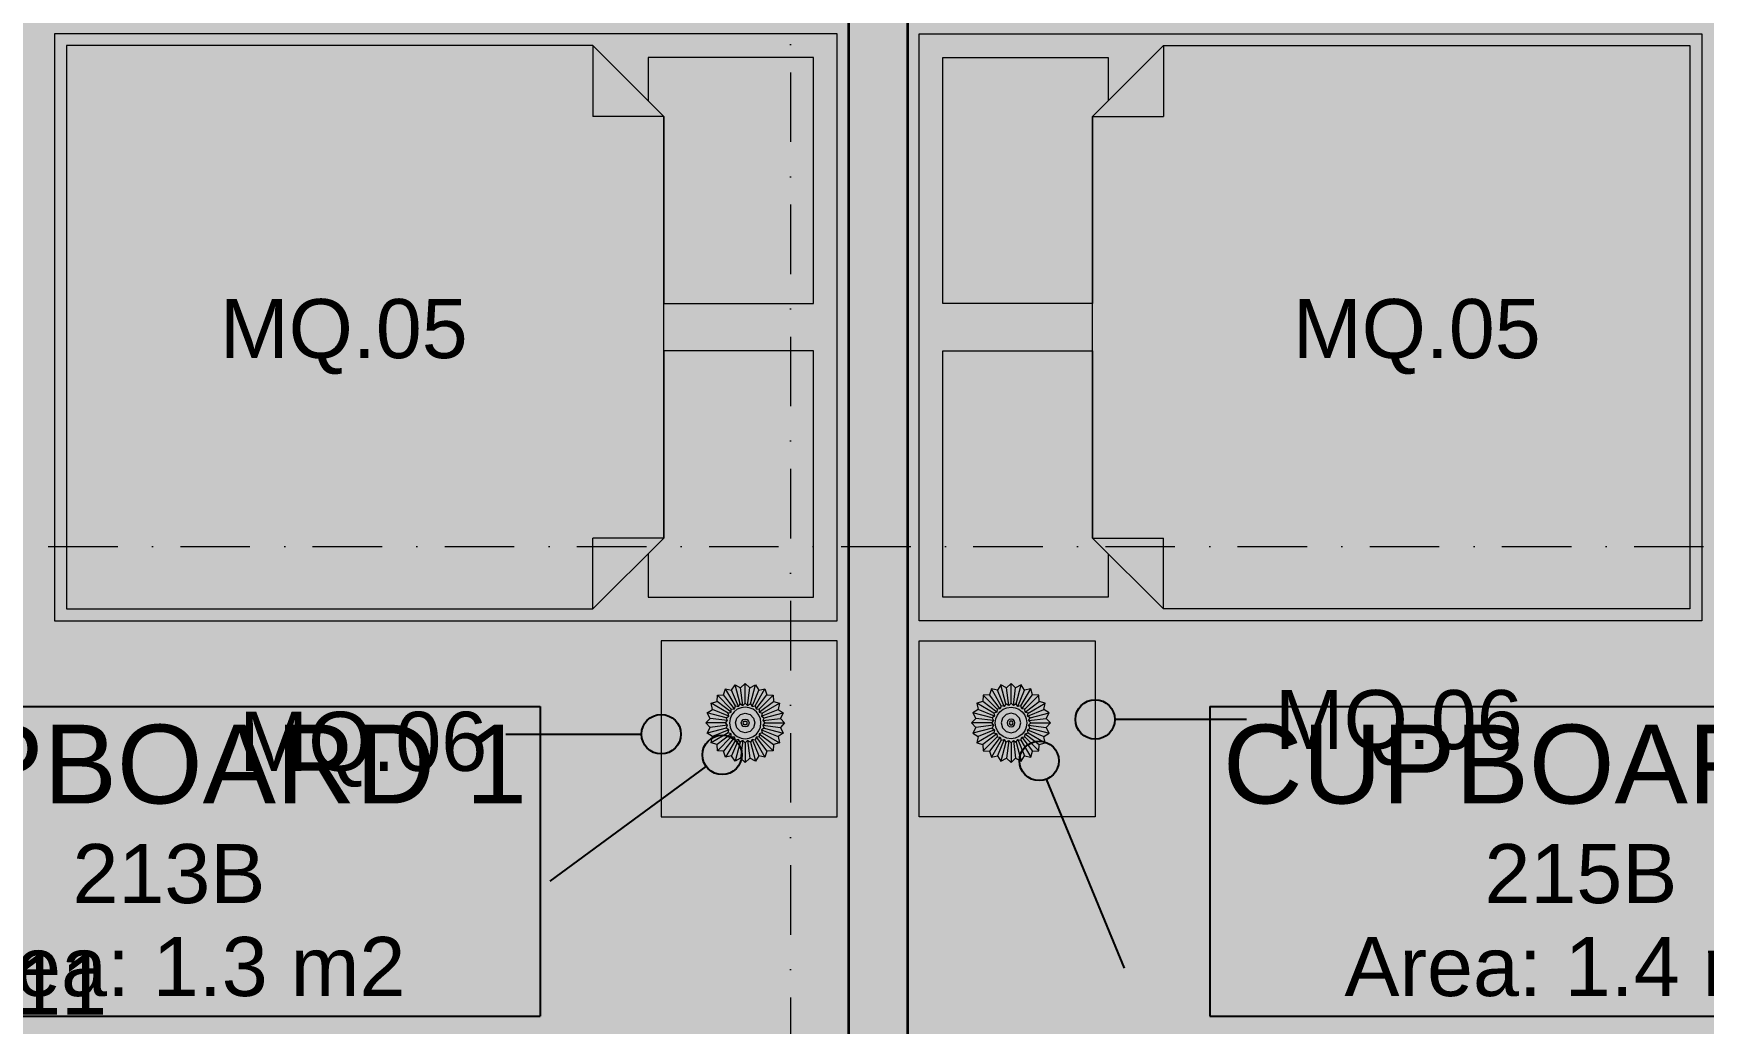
# Model space of a CAD drawing. Header units: millimetres. Extents: x -14278 to 97203, y -22378 to 34603.
# Drawn here: x 81777 to 86014, y 5902 to 8414 of the extents above; entities that cross this region are included whole.
import ezdxf
from ezdxf.enums import TextEntityAlignment as Align

# ---------------------------------------------------------------- set-up
doc = ezdxf.new("R2010")
doc.units = ezdxf.units.MM
doc.header["$MEASUREMENT"] = 0
doc.linetypes.add('Dot & Dashed', pattern=[335.138881, 176.388884, -88.194442, 0, -70.555556])
for name, color, linetype in [('A-Zz_20_10_90-T_TextFFEInternal', 7, 'Continuous'), ('NewA-Ee_25_10-M_WallsInternal', 7, 'Continuous'), ('NewA-Ee_30_40-M_Floors', 7, 'Continuous'), ('NewA-Ee_40_20-M_GeneralFFAndEInternalMovable', 7, 'Continuous'), ('NewA-SL-M_SpacesInternal', 7, 'Continuous'), ('NewA-Ss_30_25-M_CeilingAndSoffitSystems', 7, 'Continuous'), ('NewA-Zz_20_10_90-T_TextFFEInternal', 7, 'Continuous'), ('NewA-Zz_35_40_80-M_GridStructural', 7, 'Continuous'), ('NewA-Zz_50_90_00-M_GrossInternal', 7, 'Continuous')]:
    doc.layers.add(name, color=color, linetype=linetype)
doc.styles.add('GENERATED_STYLE_1', font='')
doc.styles.get('GENERATED_STYLE_1').set_extended_font_data('Arial')

# ---------------------------------------------------------------- blocks, each defined once
blk = doc.blocks.new('Slab_29_2', base_point=(87898, 1112.3))
at = {"layer": 'NewA-Ee_30_40-M_Floors', "linetype": 'Continuous', "lineweight": 13}
blk.add_hatch(color=254, dxfattribs=at).paths.add_polyline_path([(87898, 1112.3), (87898, 7409.5), (90347.7, 7409.5), (90347.7, 9661.5), (55798.3, 9661.5), (55798.3, 1112.3)])
blk = doc.blocks.new('BEDROOM_213_35_2', base_point=(82303.9, 9126.8))
at = {"layer": 'NewA-SL-M_SpacesInternal', "color": 253, "linetype": 'Continuous', "lineweight": 13}
for p, q in [((80017.1, 9661.5), (80017.1, 5859.4)), ((83845, 9661.5), (80017.1, 9661.5)), ((83845, 5658.2), (83845, 9661.5)), ((80017.1, 5859.4), (80017.1, 5658.2)), ((80017.1, 5658.2), (80843.6, 5658.2)), ((80843.6, 5658.2), (80843.6, 2707.2)), ((82077.4, 2707.2), (82077.4, 5658.2)), ((82077.4, 5658.2), (83845, 5658.2)), ((80843.6, 2707.2), (82077.4, 2707.2))]:
    blk.add_line(p, q, dxfattribs=at)
at = {"layer": 'NewA-SL-M_SpacesInternal', "linetype": 'Continuous'}
for p, q in [((81545.2, 9480.4), (81545.2, 9166.1)), ((81545.2, 9480.4), (83062.5, 9480.4)), ((83062.5, 9480.4), (83062.5, 9166.1)), ((81545.2, 9166.1), (81545.2, 8930.4)), ((83062.5, 9166.1), (83062.5, 8930.4)), ((81545.2, 8930.4), (81545.2, 8694.6)), ((83062.5, 8930.4), (83062.5, 8694.6)), ((81545.2, 8694.6), (83062.5, 8694.6))]:
    blk.add_line(p, q, dxfattribs=at)
at = {"layer": 'NewA-SL-M_SpacesInternal', "color": 5, "lineweight": 70, "style": 'GENERATED_STYLE_1'}
for tag, height, p in [('ROOM_NAME', 200, (82303.9, 9434.6)), ('ROOM_NUMBER', 150, (82303.9, 9131.8)), ('adj_text', 150, (82303.9, 8896.1))]:
    blk.add_attdef(tag, text='', height=height, dxfattribs=at).set_placement(p, align=Align.TOP_CENTER)
blk = doc.blocks.new('BEDROOM_215_36_2', base_point=(85519.8, 9126.8))
at = {"layer": 'NewA-SL-M_SpacesInternal', "color": 253, "linetype": 'Continuous', "lineweight": 13}
blk.add_line((83995, 9661.5), (83995, 5658.2), dxfattribs=at)
at = {"layer": 'NewA-SL-M_SpacesInternal', "color": 5, "lineweight": 70, "style": 'GENERATED_STYLE_1'}
for tag, height, p in [('ROOM_NAME', 200, (85519.8, 9434.6)), ('ROOM_NUMBER', 150, (85519.8, 9131.8)), ('adj_text', 150, (85519.8, 8896.1))]:
    blk.add_attdef(tag, text='', height=height, dxfattribs=at).set_placement(p, align=Align.TOP_CENTER)
blk = doc.blocks.new('CUPBOARD 1_213B_55_2', base_point=(82120.8, 6352.2))
at = {"layer": 'NewA-SL-M_SpacesInternal', "linetype": 'Continuous'}
for p, q in [((81179.2, 6705.8), (81179.2, 6391.5)), ((81179.2, 6705.8), (83062.5, 6705.8)), ((83062.5, 6705.8), (83062.5, 6391.5)), ((81179.2, 6391.5), (81179.2, 6155.8)), ((83062.5, 6391.5), (83062.5, 6155.8)), ((81179.2, 6155.8), (81179.2, 5920.1)), ((83062.5, 6155.8), (83062.5, 5920.1)), ((81179.2, 5920.1), (83062.5, 5920.1))]:
    blk.add_line(p, q, dxfattribs=at)
at = {"layer": 'NewA-SL-M_SpacesInternal', "color": 253, "linetype": 'Continuous', "lineweight": 13}
for p, q in [((80017.1, 5533.2), (80017.1, 3642.8)), ((80718.6, 5533.2), (80017.1, 5533.2)), ((80718.6, 3642.8), (80718.6, 5533.2)), ((80017.1, 3642.8), (80718.6, 3642.8))]:
    blk.add_line(p, q, dxfattribs=at)
at = {"layer": 'NewA-SL-M_SpacesInternal', "color": 5, "lineweight": 70, "style": 'GENERATED_STYLE_1'}
for tag, height, p in [('ROOM_NAME', 200, (82120.8, 6660.1)), ('ROOM_NUMBER', 150, (82120.8, 6357.2)), ('adj_text', 150, (82120.8, 6121.5))]:
    blk.add_attdef(tag, text='', height=height, dxfattribs=at).set_placement(p, align=Align.TOP_CENTER)
blk = doc.blocks.new('CUPBOARD 1_215B_56_2', base_point=(85702.8, 6352.2))
at = {"layer": 'NewA-SL-M_SpacesInternal', "linetype": 'Continuous'}
for p, q in [((84761.1, 6705.8), (84761.1, 6391.5)), ((84761.1, 6705.8), (86644.4, 6705.8)), ((86644.4, 6705.8), (86644.4, 6391.5)), ((84761.1, 6391.5), (84761.1, 6155.8)), ((86644.4, 6391.5), (86644.4, 6155.8)), ((84761.1, 6155.8), (84761.1, 5920.1)), ((86644.4, 6155.8), (86644.4, 5920.1)), ((84761.1, 5920.1), (86644.4, 5920.1))]:
    blk.add_line(p, q, dxfattribs=at)
at = {"layer": 'NewA-SL-M_SpacesInternal', "color": 253, "linetype": 'Continuous', "lineweight": 13}
for p, q in [((87170.6, 5533.2), (87170.6, 3642.8)), ((87898, 5533.2), (87170.6, 5533.2)), ((87898, 3642.8), (87898, 5533.2)), ((87170.6, 3642.8), (87898, 3642.8))]:
    blk.add_line(p, q, dxfattribs=at)
at = {"layer": 'NewA-SL-M_SpacesInternal', "color": 5, "lineweight": 70, "style": 'GENERATED_STYLE_1'}
for tag, height, p in [('ROOM_NAME', 200, (85702.8, 6660.1)), ('ROOM_NUMBER', 150, (85702.8, 6357.2)), ('adj_text', 150, (85702.8, 6121.5))]:
    blk.add_attdef(tag, text='', height=height, dxfattribs=at).set_placement(p, align=Align.TOP_CENTER)
blk = doc.blocks.new('Slab_44_2', base_point=(80017.1, 9661.5))
at = {"layer": 'NewA-Ss_30_25-M_CeilingAndSoffitSystems', "linetype": 'Continuous', "lineweight": 0}
blk.add_hatch(color=255, dxfattribs=at).paths.add_polyline_path([(80017.1, 9661.5), (80017.1, 5658.2), (80843.6, 5658.2), (80843.6, 2707.2), (82077.4, 2707.2), (82077.4, 5658.2), (83845, 5658.2), (83845, 9661.5)])
at = {"layer": 'NewA-Ss_30_25-M_CeilingAndSoffitSystems', "color": 6, "linetype": 'Continuous', "lineweight": 13, "flags": 128}
blk.add_lwpolyline([(80017.1, 9661.5), (80017.1, 5658.2), (80843.6, 5658.2), (80843.6, 2707.2), (82077.4, 2707.2), (82077.4, 5658.2), (83845, 5658.2), (83845, 9661.5)], close=True, dxfattribs=at)
blk = doc.blocks.new('Slab_45_2', base_point=(83995, 9661.5))
at = {"layer": 'NewA-Ss_30_25-M_CeilingAndSoffitSystems', "linetype": 'Continuous', "lineweight": 0}
blk.add_hatch(color=255, dxfattribs=at).paths.add_polyline_path([(83995, 9661.5), (83995, 5658.2), (85767.6, 5658.2), (85767.6, 2707.2), (87045.6, 2707.2), (87045.6, 5658.2), (87871.7, 5658.2), (87871.7, 7509.5), (90347.7, 7509.5), (90347.7, 9661.5)])
at = {"layer": 'NewA-Ss_30_25-M_CeilingAndSoffitSystems', "color": 6, "linetype": 'Continuous', "lineweight": 13, "flags": 128}
blk.add_lwpolyline([(83995, 9661.5), (83995, 5658.2), (85767.6, 5658.2), (85767.6, 2707.2), (87045.6, 2707.2), (87045.6, 5658.2), (87871.7, 5658.2), (87871.7, 7509.5), (90347.7, 7509.5), (90347.7, 9661.5)], close=True, dxfattribs=at)
blk = doc.blocks.new('Wall_75_2', base_point=(83845, 9661.5))
at = {"layer": 'NewA-Ee_25_10-M_WallsInternal', "linetype": 'Continuous', "lineweight": 13}
blk.add_hatch(color=6, dxfattribs=at).paths.add_polyline_path([(83845, 9661.5), (83845, 5658.2), (83995, 5658.2), (83995, 9661.5)])
at = {"layer": 'NewA-Ee_25_10-M_WallsInternal', "color": 92, "linetype": 'Continuous', "lineweight": 35, "flags": 128}
for points in [[(83845, 9661.5), (83845, 5658.2)], [(83995, 9661.5), (83845, 9661.5)], [(83995, 5658.2), (83995, 9661.5)]]:
    blk.add_lwpolyline(points, dxfattribs=at)
blk = doc.blocks.new('Morph_36_2', base_point=(55648, -5438.2))
at = {"layer": 'NewA-Ee_40_20-M_GeneralFFAndEInternalMovable', "color": 6, "linetype": 'Continuous', "lineweight": 13, "flags": 128}
for points in [[(83528, 6735.7), (83532.8, 6750.9)], [(83557.8, 6707.6), (83532.8, 6750.9)], [(83532.8, 6750.9), (83548.4, 6747.5)], [(83548.4, 6747.5), (83557, 6760.9)], [(83565.6, 6705.9), (83548.4, 6747.5)], [(83569.9, 6712.6), (83557, 6760.9)], [(83557, 6760.9), (83571.1, 6753.5)], [(83571.1, 6753.5), (83582.8, 6764.3)], [(83577, 6708.9), (83571.1, 6753.5)], [(83582.8, 6714.3), (83582.8, 6764.3)], [(83582.8, 6764.3), (83594.6, 6753.5)], [(83588.7, 6708.9), (83594.6, 6753.5)], [(83594.6, 6753.5), (83608.7, 6760.9)], [(83595.8, 6712.6), (83608.7, 6760.9)], [(83600.1, 6705.9), (83617.3, 6747.5)], [(83607.8, 6707.6), (83632.8, 6750.9)], [(83608.7, 6760.9), (83617.3, 6747.5)], [(83617.3, 6747.5), (83632.8, 6750.9)], [(83632.8, 6750.9), (83637.6, 6735.7)], [(83486.2, 6690.2), (83499.7, 6698.8)], [(83496.2, 6714.3), (83511.4, 6719.1)], [(83499.7, 6698.8), (83496.2, 6714.3)], [(83539.5, 6689.3), (83496.2, 6714.3)], [(83541.3, 6681.5), (83499.7, 6698.8)], [(83511.4, 6719.1), (83512.1, 6735)], [(83547.1, 6691.7), (83511.4, 6719.1)], [(83512.1, 6735), (83528, 6735.7)], [(83547.5, 6699.7), (83512.1, 6735)], [(83555.4, 6700), (83528, 6735.7)], [(83547.1, 6691.7), (83547.5, 6699.7)], [(83547.5, 6699.7), (83555.4, 6700)], [(83555.4, 6700), (83557.8, 6707.6)], [(83557.8, 6707.6), (83565.6, 6705.9)], [(83565.6, 6705.9), (83569.9, 6712.6)], [(83569.9, 6712.6), (83577, 6708.9)], [(83577, 6708.9), (83582.8, 6714.3)], [(83582.8, 6714.3), (83588.7, 6708.9)], [(83588.7, 6708.9), (83595.8, 6712.6)], [(83595.8, 6712.6), (83600.1, 6705.9)], [(83600.1, 6705.9), (83607.8, 6707.6)], [(83607.8, 6707.6), (83610.2, 6700)], [(83610.2, 6700), (83637.6, 6735.7)], [(83610.2, 6700), (83618.2, 6699.7)], [(83618.2, 6699.7), (83653.5, 6735)], [(83618.2, 6699.7), (83618.5, 6691.7)], [(83618.5, 6691.7), (83654.2, 6719.1)], [(83624.4, 6681.5), (83666, 6698.8)], [(83626.1, 6689.3), (83669.4, 6714.3)], [(83637.6, 6735.7), (83653.5, 6735)], [(83653.5, 6735), (83654.2, 6719.1)], [(83654.2, 6719.1), (83669.4, 6714.3)], [(83669.4, 6714.3), (83666, 6698.8)], [(83666, 6698.8), (83679.4, 6690.2)], [(83482.8, 6664.3), (83493.6, 6676.1)], [(83493.6, 6652.6), (83482.8, 6664.3)], [(83532.8, 6664.3), (83482.8, 6664.3)], [(83493.6, 6676.1), (83486.2, 6690.2)], [(83534.5, 6677.3), (83486.2, 6690.2)], [(83486.2, 6638.4), (83493.6, 6652.6)], [(83538.2, 6670.2), (83493.6, 6676.1)], [(83538.2, 6658.4), (83493.6, 6652.6)], [(83532.8, 6664.3), (83538.2, 6670.2)], [(83538.2, 6658.4), (83532.8, 6664.3)], [(83534.5, 6677.3), (83541.3, 6681.5)], [(83538.2, 6670.2), (83534.5, 6677.3)], [(83534.5, 6651.4), (83538.2, 6658.4)], [(83539.5, 6689.3), (83547.1, 6691.7)], [(83541.3, 6681.5), (83539.5, 6689.3)], [(83558.1, 6664.3), (83561.5, 6676.7)], [(83561.5, 6652), (83558.1, 6664.3)], [(83561.5, 6676.7), (83570.5, 6685.7)], [(83570.5, 6685.7), (83582.8, 6689)], [(83572.8, 6664.3), (83574.2, 6669.3)], [(83574.2, 6659.3), (83572.8, 6664.3)], [(83574.2, 6669.3), (83577.8, 6673)], [(83577.8, 6655.7), (83574.2, 6659.3)], [(83577.8, 6673), (83582.8, 6674.3)], [(83577.8, 6664.3), (83578.5, 6666.8)], [(83578.5, 6661.8), (83577.8, 6664.3)], [(83582.8, 6654.3), (83577.8, 6655.7)], [(83578.5, 6666.8), (83580.3, 6668.6)], [(83580.3, 6660), (83578.5, 6661.8)], [(83580.3, 6668.6), (83582.8, 6669.3)], [(83582.8, 6659.3), (83580.3, 6660)], [(83582.8, 6689), (83595.2, 6685.7)], [(83582.8, 6674.3), (83587.8, 6673)], [(83582.8, 6669.3), (83585.3, 6668.6)], [(83585.3, 6660), (83582.8, 6659.3)], [(83587.8, 6655.7), (83582.8, 6654.3)], [(83585.3, 6668.6), (83587.2, 6666.8)], [(83587.2, 6661.8), (83585.3, 6660)], [(83587.2, 6666.8), (83587.8, 6664.3)], [(83587.8, 6664.3), (83587.2, 6661.8)], [(83587.8, 6673), (83591.5, 6669.3)], [(83591.5, 6659.3), (83587.8, 6655.7)], [(83591.5, 6669.3), (83592.8, 6664.3)], [(83592.8, 6664.3), (83591.5, 6659.3)], [(83595.2, 6685.7), (83604.2, 6676.7)], [(83604.2, 6676.7), (83607.5, 6664.3)], [(83607.5, 6664.3), (83604.2, 6652)], [(83618.5, 6691.7), (83626.1, 6689.3)], [(83626.1, 6689.3), (83624.4, 6681.5)], [(83624.4, 6681.5), (83631.1, 6677.3)], [(83631.1, 6677.3), (83627.5, 6670.2)], [(83627.5, 6670.2), (83672.1, 6676.1)], [(83627.5, 6670.2), (83632.8, 6664.3)], [(83632.8, 6664.3), (83627.5, 6658.4)], [(83627.5, 6658.4), (83631.1, 6651.4)], [(83627.5, 6658.4), (83672.1, 6652.6)], [(83631.1, 6677.3), (83679.4, 6690.2)], [(83632.8, 6664.3), (83682.8, 6664.3)], [(83679.4, 6690.2), (83672.1, 6676.1)], [(83672.1, 6676.1), (83682.8, 6664.3)], [(83682.8, 6664.3), (83672.1, 6652.6)], [(83672.1, 6652.6), (83679.4, 6638.4)], [(83534.5, 6651.4), (83486.2, 6638.4)], [(83499.7, 6629.9), (83486.2, 6638.4)], [(83539.5, 6639.3), (83496.2, 6614.3)], [(83496.2, 6614.3), (83499.7, 6629.9)], [(83511.4, 6609.5), (83496.2, 6614.3)], [(83541.3, 6647.1), (83499.7, 6629.9)], [(83547.1, 6636.9), (83511.4, 6609.5)], [(83547.5, 6629), (83512.1, 6593.6)], [(83555.4, 6628.6), (83528, 6592.9)], [(83557.8, 6621), (83532.8, 6577.7)], [(83541.3, 6647.1), (83534.5, 6651.4)], [(83539.5, 6639.3), (83541.3, 6647.1)], [(83547.1, 6636.9), (83539.5, 6639.3)], [(83547.5, 6629), (83547.1, 6636.9)], [(83555.4, 6628.6), (83547.5, 6629)], [(83565.6, 6622.7), (83548.4, 6581.2)], [(83557.8, 6621), (83555.4, 6628.6)], [(83569.9, 6616), (83557, 6567.7)], [(83565.6, 6622.7), (83557.8, 6621)], [(83570.5, 6642.9), (83561.5, 6652)], [(83569.9, 6616), (83565.6, 6622.7)], [(83577, 6619.7), (83569.9, 6616)], [(83582.8, 6639.6), (83570.5, 6642.9)], [(83577, 6619.7), (83571.1, 6575.1)], [(83582.8, 6614.3), (83577, 6619.7)], [(83595.2, 6642.9), (83582.8, 6639.6)], [(83588.7, 6619.7), (83582.8, 6614.3)], [(83582.8, 6614.3), (83582.8, 6564.3)], [(83588.7, 6619.7), (83594.6, 6575.1)], [(83595.8, 6616), (83588.7, 6619.7)], [(83604.2, 6652), (83595.2, 6642.9)], [(83600.1, 6622.7), (83595.8, 6616)], [(83595.8, 6616), (83608.7, 6567.7)], [(83607.8, 6621), (83600.1, 6622.7)], [(83600.1, 6622.7), (83617.3, 6581.2)], [(83610.2, 6628.6), (83607.8, 6621)], [(83607.8, 6621), (83632.8, 6577.7)], [(83618.2, 6629), (83610.2, 6628.6)], [(83610.2, 6628.6), (83637.6, 6592.9)], [(83618.5, 6636.9), (83618.2, 6629)], [(83618.2, 6629), (83653.5, 6593.6)], [(83626.1, 6639.3), (83618.5, 6636.9)], [(83618.5, 6636.9), (83654.2, 6609.5)], [(83631.1, 6651.4), (83624.4, 6647.1)], [(83624.4, 6647.1), (83666, 6629.9)], [(83624.4, 6647.1), (83626.1, 6639.3)], [(83626.1, 6639.3), (83669.4, 6614.3)], [(83631.1, 6651.4), (83679.4, 6638.4)], [(83669.4, 6614.3), (83654.2, 6609.5)], [(83679.4, 6638.4), (83666, 6629.9)], [(83666, 6629.9), (83669.4, 6614.3)], [(83512.1, 6593.6), (83511.4, 6609.5)], [(83528, 6592.9), (83512.1, 6593.6)], [(83532.8, 6577.7), (83528, 6592.9)], [(83548.4, 6581.2), (83532.8, 6577.7)], [(83557, 6567.7), (83548.4, 6581.2)], [(83571.1, 6575.1), (83557, 6567.7)], [(83582.8, 6564.3), (83571.1, 6575.1)], [(83594.6, 6575.1), (83582.8, 6564.3)], [(83608.7, 6567.7), (83594.6, 6575.1)], [(83617.3, 6581.2), (83608.7, 6567.7)], [(83632.8, 6577.7), (83617.3, 6581.2)], [(83637.6, 6592.9), (83632.8, 6577.7)], [(83653.5, 6593.6), (83637.6, 6592.9)], [(83654.2, 6609.5), (83653.5, 6593.6)]]:
    blk.add_lwpolyline(points, dxfattribs=at)
blk.add_lwpolyline([(83554.6, 6636), (83562.8, 6629.7), (83572.5, 6625.7), (83582.8, 6624.3), (83593.2, 6625.7), (83602.8, 6629.7), (83611.1, 6636), (83617.5, 6644.3), (83621.5, 6654), (83622.8, 6664.3), (83621.5, 6674.7), (83617.5, 6684.3), (83611.1, 6692.6), (83602.8, 6699), (83593.2, 6703), (83582.8, 6704.3), (83572.5, 6703), (83562.8, 6699), (83554.6, 6692.6), (83548.2, 6684.3), (83544.2, 6674.7), (83542.8, 6664.3), (83544.2, 6654), (83548.2, 6644.3)], close=True, dxfattribs=at)
blk = doc.blocks.new('Morph_37_2', base_point=(55648, -5438.2))
at = {"layer": 'NewA-Ee_40_20-M_GeneralFFAndEInternalMovable', "color": 6, "linetype": 'Continuous', "lineweight": 13, "flags": 128}
for points in [[(84207.2, 6750.9), (84202.4, 6735.7)], [(84232.2, 6707.6), (84207.2, 6750.9)], [(84222.7, 6747.5), (84207.2, 6750.9)], [(84231.3, 6760.9), (84222.7, 6747.5)], [(84240, 6705.9), (84222.7, 6747.5)], [(84244.2, 6712.6), (84231.3, 6760.9)], [(84245.4, 6753.5), (84231.3, 6760.9)], [(84257.2, 6764.3), (84245.4, 6753.5)], [(84251.3, 6708.9), (84245.4, 6753.5)], [(84268.9, 6753.5), (84257.2, 6764.3)], [(84257.2, 6714.3), (84257.2, 6764.3)], [(84263.1, 6708.9), (84268.9, 6753.5)], [(84283.1, 6760.9), (84268.9, 6753.5)], [(84270.1, 6712.6), (84283.1, 6760.9)], [(84274.4, 6705.9), (84291.6, 6747.5)], [(84282.2, 6707.6), (84307.2, 6750.9)], [(84291.6, 6747.5), (84283.1, 6760.9)], [(84307.2, 6750.9), (84291.6, 6747.5)], [(84312, 6735.7), (84307.2, 6750.9)], [(84174, 6698.8), (84160.6, 6690.2)], [(84185.8, 6719.1), (84170.6, 6714.3)], [(84170.6, 6714.3), (84174, 6698.8)], [(84213.9, 6689.3), (84170.6, 6714.3)], [(84215.6, 6681.5), (84174, 6698.8)], [(84186.5, 6735), (84185.8, 6719.1)], [(84221.5, 6691.7), (84185.8, 6719.1)], [(84202.4, 6735.7), (84186.5, 6735)], [(84221.8, 6699.7), (84186.5, 6735)], [(84229.8, 6700), (84202.4, 6735.7)], [(84221.8, 6699.7), (84221.5, 6691.7)], [(84229.8, 6700), (84221.8, 6699.7)], [(84232.2, 6707.6), (84229.8, 6700)], [(84240, 6705.9), (84232.2, 6707.6)], [(84244.2, 6712.6), (84240, 6705.9)], [(84251.3, 6708.9), (84244.2, 6712.6)], [(84257.2, 6714.3), (84251.3, 6708.9)], [(84263.1, 6708.9), (84257.2, 6714.3)], [(84270.1, 6712.6), (84263.1, 6708.9)], [(84274.4, 6705.9), (84270.1, 6712.6)], [(84282.2, 6707.6), (84274.4, 6705.9)], [(84284.6, 6700), (84282.2, 6707.6)], [(84284.6, 6700), (84312, 6735.7)], [(84292.5, 6699.7), (84284.6, 6700)], [(84292.5, 6699.7), (84327.9, 6735)], [(84292.9, 6691.7), (84292.5, 6699.7)], [(84292.9, 6691.7), (84328.6, 6719.1)], [(84298.8, 6681.5), (84340.3, 6698.8)], [(84300.5, 6689.3), (84343.8, 6714.3)], [(84327.9, 6735), (84312, 6735.7)], [(84328.6, 6719.1), (84327.9, 6735)], [(84343.8, 6714.3), (84328.6, 6719.1)], [(84340.3, 6698.8), (84343.8, 6714.3)], [(84353.8, 6690.2), (84340.3, 6698.8)], [(84168, 6676.1), (84157.2, 6664.3)], [(84157.2, 6664.3), (84168, 6652.6)], [(84207.2, 6664.3), (84157.2, 6664.3)], [(84160.6, 6690.2), (84168, 6676.1)], [(84208.9, 6677.3), (84160.6, 6690.2)], [(84168, 6652.6), (84160.6, 6638.4)], [(84212.6, 6670.2), (84168, 6676.1)], [(84212.6, 6658.4), (84168, 6652.6)], [(84212.6, 6670.2), (84207.2, 6664.3)], [(84207.2, 6664.3), (84212.6, 6658.4)], [(84215.6, 6681.5), (84208.9, 6677.3)], [(84208.9, 6677.3), (84212.6, 6670.2)], [(84212.6, 6658.4), (84208.9, 6651.4)], [(84221.5, 6691.7), (84213.9, 6689.3)], [(84213.9, 6689.3), (84215.6, 6681.5)], [(84235.8, 6676.7), (84232.5, 6664.3)], [(84232.5, 6664.3), (84235.8, 6652)], [(84244.8, 6685.7), (84235.8, 6676.7)], [(84257.2, 6689), (84244.8, 6685.7)], [(84248.5, 6669.3), (84247.2, 6664.3)], [(84247.2, 6664.3), (84248.5, 6659.3)], [(84252.2, 6673), (84248.5, 6669.3)], [(84248.5, 6659.3), (84252.2, 6655.7)], [(84257.2, 6674.3), (84252.2, 6673)], [(84252.9, 6666.8), (84252.2, 6664.3)], [(84252.2, 6664.3), (84252.9, 6661.8)], [(84252.2, 6655.7), (84257.2, 6654.3)], [(84254.7, 6668.6), (84252.9, 6666.8)], [(84252.9, 6661.8), (84254.7, 6660)], [(84257.2, 6669.3), (84254.7, 6668.6)], [(84254.7, 6660), (84257.2, 6659.3)], [(84269.5, 6685.7), (84257.2, 6689)], [(84262.2, 6673), (84257.2, 6674.3)], [(84259.7, 6668.6), (84257.2, 6669.3)], [(84257.2, 6659.3), (84259.7, 6660)], [(84257.2, 6654.3), (84262.2, 6655.7)], [(84261.5, 6666.8), (84259.7, 6668.6)], [(84259.7, 6660), (84261.5, 6661.8)], [(84262.2, 6664.3), (84261.5, 6666.8)], [(84261.5, 6661.8), (84262.2, 6664.3)], [(84265.9, 6669.3), (84262.2, 6673)], [(84262.2, 6655.7), (84265.9, 6659.3)], [(84267.2, 6664.3), (84265.9, 6669.3)], [(84265.9, 6659.3), (84267.2, 6664.3)], [(84278.6, 6676.7), (84269.5, 6685.7)], [(84281.9, 6664.3), (84278.6, 6676.7)], [(84278.6, 6652), (84281.9, 6664.3)], [(84300.5, 6689.3), (84292.9, 6691.7)], [(84298.8, 6681.5), (84300.5, 6689.3)], [(84305.5, 6677.3), (84298.8, 6681.5)], [(84301.8, 6670.2), (84305.5, 6677.3)], [(84301.8, 6670.2), (84346.4, 6676.1)], [(84307.2, 6664.3), (84301.8, 6670.2)], [(84301.8, 6658.4), (84307.2, 6664.3)], [(84305.5, 6651.4), (84301.8, 6658.4)], [(84301.8, 6658.4), (84346.4, 6652.6)], [(84305.5, 6677.3), (84353.8, 6690.2)], [(84307.2, 6664.3), (84357.2, 6664.3)], [(84346.4, 6676.1), (84353.8, 6690.2)], [(84357.2, 6664.3), (84346.4, 6676.1)], [(84346.4, 6652.6), (84357.2, 6664.3)], [(84353.8, 6638.4), (84346.4, 6652.6)], [(84208.9, 6651.4), (84160.6, 6638.4)], [(84160.6, 6638.4), (84174, 6629.9)], [(84213.9, 6639.3), (84170.6, 6614.3)], [(84174, 6629.9), (84170.6, 6614.3)], [(84170.6, 6614.3), (84185.8, 6609.5)], [(84215.6, 6647.1), (84174, 6629.9)], [(84221.5, 6636.9), (84185.8, 6609.5)], [(84221.8, 6629), (84186.5, 6593.6)], [(84229.8, 6628.6), (84202.4, 6592.9)], [(84232.2, 6621), (84207.2, 6577.7)], [(84208.9, 6651.4), (84215.6, 6647.1)], [(84215.6, 6647.1), (84213.9, 6639.3)], [(84213.9, 6639.3), (84221.5, 6636.9)], [(84221.5, 6636.9), (84221.8, 6629)], [(84221.8, 6629), (84229.8, 6628.6)], [(84240, 6622.7), (84222.7, 6581.2)], [(84229.8, 6628.6), (84232.2, 6621)], [(84244.2, 6616), (84231.3, 6567.7)], [(84232.2, 6621), (84240, 6622.7)], [(84235.8, 6652), (84244.8, 6642.9)], [(84240, 6622.7), (84244.2, 6616)], [(84244.2, 6616), (84251.3, 6619.7)], [(84244.8, 6642.9), (84257.2, 6639.6)], [(84251.3, 6619.7), (84245.4, 6575.1)], [(84251.3, 6619.7), (84257.2, 6614.3)], [(84257.2, 6639.6), (84269.5, 6642.9)], [(84257.2, 6614.3), (84263.1, 6619.7)], [(84257.2, 6614.3), (84257.2, 6564.3)], [(84263.1, 6619.7), (84268.9, 6575.1)], [(84263.1, 6619.7), (84270.1, 6616)], [(84269.5, 6642.9), (84278.6, 6652)], [(84270.1, 6616), (84274.4, 6622.7)], [(84270.1, 6616), (84283.1, 6567.7)], [(84274.4, 6622.7), (84291.6, 6581.2)], [(84274.4, 6622.7), (84282.2, 6621)], [(84282.2, 6621), (84284.6, 6628.6)], [(84282.2, 6621), (84307.2, 6577.7)], [(84284.6, 6628.6), (84292.5, 6629)], [(84284.6, 6628.6), (84312, 6592.9)], [(84292.5, 6629), (84292.9, 6636.9)], [(84292.5, 6629), (84327.9, 6593.6)], [(84292.9, 6636.9), (84300.5, 6639.3)], [(84292.9, 6636.9), (84328.6, 6609.5)], [(84298.8, 6647.1), (84305.5, 6651.4)], [(84298.8, 6647.1), (84340.3, 6629.9)], [(84300.5, 6639.3), (84298.8, 6647.1)], [(84300.5, 6639.3), (84343.8, 6614.3)], [(84305.5, 6651.4), (84353.8, 6638.4)], [(84328.6, 6609.5), (84343.8, 6614.3)], [(84340.3, 6629.9), (84353.8, 6638.4)], [(84343.8, 6614.3), (84340.3, 6629.9)], [(84185.8, 6609.5), (84186.5, 6593.6)], [(84186.5, 6593.6), (84202.4, 6592.9)], [(84202.4, 6592.9), (84207.2, 6577.7)], [(84207.2, 6577.7), (84222.7, 6581.2)], [(84222.7, 6581.2), (84231.3, 6567.7)], [(84231.3, 6567.7), (84245.4, 6575.1)], [(84245.4, 6575.1), (84257.2, 6564.3)], [(84257.2, 6564.3), (84268.9, 6575.1)], [(84268.9, 6575.1), (84283.1, 6567.7)], [(84283.1, 6567.7), (84291.6, 6581.2)], [(84291.6, 6581.2), (84307.2, 6577.7)], [(84307.2, 6577.7), (84312, 6592.9)], [(84312, 6592.9), (84327.9, 6593.6)], [(84327.9, 6593.6), (84328.6, 6609.5)]]:
    blk.add_lwpolyline(points, dxfattribs=at)
blk.add_lwpolyline([(84222.5, 6644.3), (84218.6, 6654), (84217.2, 6664.3), (84218.6, 6674.7), (84222.5, 6684.3), (84228.9, 6692.6), (84237.2, 6699), (84246.8, 6703), (84257.2, 6704.3), (84267.5, 6703), (84277.2, 6699), (84285.5, 6692.6), (84291.8, 6684.3), (84295.8, 6674.7), (84297.2, 6664.3), (84295.8, 6654), (84291.8, 6644.3), (84285.5, 6636), (84277.2, 6629.7), (84267.5, 6625.7), (84257.2, 6624.3), (84246.8, 6625.7), (84237.2, 6629.7), (84228.9, 6636)], close=True, dxfattribs=at)
blk = doc.blocks.new('Standard grid marker')
at = {"layer": 'NewA-Zz_35_40_80-M_GridStructural', "color": 6, "linetype": 'Dot & Dashed', "lineweight": 13}
blk.add_line((1000, 0), (18130.8, 0), dxfattribs=at)
at = {"layer": 'NewA-Zz_35_40_80-M_GridStructural', "style": 'GENERATED_STYLE_1'}
blk.add_attdef('AC_MarkerText_1', text='', height=250, rotation=90, dxfattribs=at).set_placement((-250, 14.3), align=Align.MIDDLE_CENTER)
blk = doc.blocks.new('Standard grid marker_2')
at = {"layer": 'NewA-Zz_35_40_80-M_GridStructural', "color": 6, "linetype": 'Dot & Dashed', "lineweight": 13}
blk.add_line((1000, 0), (40175.6, 0), dxfattribs=at)
at = {"layer": 'NewA-Zz_35_40_80-M_GridStructural', "style": 'GENERATED_STYLE_1'}
blk.add_attdef('AC_MarkerText_1', text='', height=250, dxfattribs=at).set_placement((41425.6, 14.3), align=Align.MIDDLE_CENTER)
blk = doc.blocks.new('Bed Double 19')
at = {"layer": 'NewA-Ee_40_20-M_GeneralFFAndEInternalMovable', "color": 1, "linetype": 'Continuous', "lineweight": 18}
for p, q in [((1489.1, 1985.4), (0, 1985.4)), ((0, 1985.4), (0, 0)), ((1489.1, 0), (1489.1, 1985.4)), ((684.5, 1925.4), (60, 1925.4)), ((60, 1925.4), (60, 1505.4)), ((684.5, 1545.4), (684.5, 1925.4)), ((1429.1, 1925.4), (804.5, 1925.4)), ((804.5, 1925.4), (804.5, 1545.4)), ((1429.1, 1505.4), (1429.1, 1925.4)), ((210, 1545.4), (30, 1365.4)), ((170, 1505.4), (210, 1545.4)), ((210, 1545.4), (684.5, 1545.4)), ((744.5, 1545.4), (210, 1545.4)), ((210, 1545.4), (210, 1365.4)), ((1279.1, 1545.4), (744.5, 1545.4)), ((804.5, 1545.4), (1279.1, 1545.4)), ((1279.1, 1545.4), (1319.1, 1505.4)), ((1459.1, 1365.4), (1279.1, 1545.4)), ((1279.1, 1545.4), (1279.1, 1365.4)), ((60, 1505.4), (170, 1505.4)), ((1319.1, 1505.4), (1429.1, 1505.4)), ((30, 1365.4), (30, 30)), ((30, 1365.4), (210, 1365.4)), ((1459.1, 1365.4), (1279.1, 1365.4)), ((1459.1, 30), (1459.1, 1365.4)), ((0, 0), (1489.1, 0)), ((30, 30), (744.5, 30)), ((744.5, 30), (1459.1, 30))]:
    blk.add_line(p, q, dxfattribs=at)
blk = doc.blocks.new('Rectangular Table 01 19_3')
at = {"layer": 'NewA-Ee_40_20-M_GeneralFFAndEInternalMovable', "color": 1, "linetype": 'Continuous', "lineweight": 18}
for p, q in [((446.6, 446.6), (0, 446.6)), ((0, 446.6), (0, 0)), ((446.6, 0), (446.6, 446.6)), ((0, 0), (446.6, 0))]:
    blk.add_line(p, q, dxfattribs=at)
blk = doc.blocks.new('Line_97_2', base_point=(84854.6, 6673.4))
at = {"layer": 'NewA-Zz_20_10_90-T_TextFFEInternal', "linetype": 'Continuous'}
blk.add_hatch(color=256, dxfattribs=at).paths.add_polyline_path([(84520.5, 6673.4), (84516.7, 6692.5), (84505.8, 6708.7), (84489.6, 6719.6), (84470.5, 6723.4), (84451.3, 6719.6), (84435.1, 6708.7), (84424.3, 6692.5), (84420.5, 6673.4), (84424.3, 6654.3), (84435.1, 6638), (84451.3, 6627.2), (84470.5, 6623.4), (84489.6, 6627.2), (84505.8, 6638), (84516.7, 6654.3)])
blk.add_line((84854.6, 6673.4), (84520.5, 6673.4), dxfattribs=at)
blk.add_circle((84470.5, 6673.4), 50, dxfattribs=at)
blk = doc.blocks.new('Line_98_2', base_point=(84545.1, 6041.9))
at = {"layer": 'NewA-Zz_20_10_90-T_TextFFEInternal', "linetype": 'Continuous'}
blk.add_hatch(color=256, dxfattribs=at).paths.add_polyline_path([(84378.4, 6568.1), (84374.6, 6587.3), (84363.8, 6603.5), (84347.5, 6614.3), (84328.4, 6618.1), (84309.3, 6614.3), (84293.1, 6603.5), (84282.2, 6587.3), (84278.4, 6568.1), (84282.2, 6549), (84293.1, 6532.8), (84309.3, 6522), (84328.4, 6518.1), (84347.5, 6522), (84363.8, 6532.8), (84374.6, 6549)])
blk.add_line((84545.1, 6041.9), (84347.4, 6521.9), dxfattribs=at)
blk.add_circle((84328.4, 6568.1), 50, dxfattribs=at)
blk = doc.blocks.new('Line_99_2', base_point=(83088.1, 6262.8))
at = {"layer": 'NewA-Zz_20_10_90-T_TextFFEInternal', "linetype": 'Continuous'}
blk.add_hatch(color=256, dxfattribs=at).paths.add_polyline_path([(83574.1, 6583.2), (83570.3, 6602.3), (83559.4, 6618.5), (83543.2, 6629.4), (83524.1, 6633.2), (83504.9, 6629.4), (83488.7, 6618.5), (83477.9, 6602.3), (83474.1, 6583.2), (83477.9, 6564.1), (83488.7, 6547.8), (83504.9, 6537), (83524.1, 6533.2), (83543.2, 6537), (83559.4, 6547.8), (83570.3, 6564.1)])
blk.add_line((83088.1, 6262.8), (83483.8, 6553.6), dxfattribs=at)
blk.add_circle((83524.1, 6583.2), 50, dxfattribs=at)
blk = doc.blocks.new('Line_100_2', base_point=(82975.3, 6635.8))
at = {"layer": 'NewA-Zz_20_10_90-T_TextFFEInternal', "linetype": 'Continuous'}
blk.add_hatch(color=256, dxfattribs=at).paths.add_polyline_path([(83419.6, 6635.8), (83415.8, 6654.9), (83404.9, 6671.2), (83388.7, 6682), (83369.6, 6685.8), (83350.4, 6682), (83334.2, 6671.2), (83323.4, 6654.9), (83319.6, 6635.8), (83323.4, 6616.7), (83334.2, 6600.4), (83350.4, 6589.6), (83369.6, 6585.8), (83388.7, 6589.6), (83404.9, 6600.4), (83415.8, 6616.7)])
blk.add_line((82975.3, 6635.8), (83319.6, 6635.8), dxfattribs=at)
blk.add_circle((83369.6, 6635.8), 50, dxfattribs=at)
blk = doc.blocks.new('Label_172_2', base_point=(82139.3, 7824.2))
at = {"layer": 'A-Zz_20_10_90-T_TextFFEInternal', "insert": (82564.3, 7739.9), "char_height": 150, "attachment_point": 2, "style": 'GENERATED_STYLE_1'}
blk.add_mtext('\\fArial|b0|i0|c0|p34;MQ.05\\fArial|b0|i0|c0|p34;\\fArial|b0|i0|c0|p34;\\fArial|b0|i0|c0|p34;\\fArial|b0|i0|c0|p34;\\fArial|b0|i0|c0|p34;\\fArial|b0|i0|c0|p34;\\fArial|b0|i0|c0|p34;\\fArial|b0|i0|c0|p34;\\fArial|b0|i0|c0|p34;\\fArial|b0|i0|c0|p34;\\fArial|b0|i0|c0|p34;\\fArial|b0|i0|c0|p34;\\fArial|b0|i0|c0|p34;\\fArial|b0|i0|c0|p34;\\fArial|b0|i0|c0|p34;\\fArial|b0|i0|c0|p34;\\fArial|b0|i0|c0|p34;\\fArial|b0|i0|c0|p34;\\fArial|b0|i0|c0|p34;\\fArial|b0|i0|c0|p34;\\fArial|b0|i0|c0|p34;\\fArial|b0|i0|c0|p34;\\fArial|b0|i0|c0|p34;\\fArial|b0|i0|c0|p34;\\fArial|b0|i0|c0|p34;\\fArial|b0|i0|c0|p34;\\fArial|b0|i0|c0|p34;\\fArial|b0|i0|c0|p34;\\fArial|b0|i0|c0|p34;}', dxfattribs=at)
blk = doc.blocks.new('Label_173_2', base_point=(84861.5, 7824.2))
at = {"layer": 'A-Zz_20_10_90-T_TextFFEInternal', "insert": (85286.5, 7739.9), "char_height": 150, "attachment_point": 2, "style": 'GENERATED_STYLE_1'}
blk.add_mtext('\\fArial|b0|i0|c0|p34;MQ.05\\fArial|b0|i0|c0|p34;\\fArial|b0|i0|c0|p34;\\fArial|b0|i0|c0|p34;\\fArial|b0|i0|c0|p34;\\fArial|b0|i0|c0|p34;\\fArial|b0|i0|c0|p34;\\fArial|b0|i0|c0|p34;\\fArial|b0|i0|c0|p34;\\fArial|b0|i0|c0|p34;\\fArial|b0|i0|c0|p34;\\fArial|b0|i0|c0|p34;\\fArial|b0|i0|c0|p34;\\fArial|b0|i0|c0|p34;\\fArial|b0|i0|c0|p34;\\fArial|b0|i0|c0|p34;\\fArial|b0|i0|c0|p34;\\fArial|b0|i0|c0|p34;\\fArial|b0|i0|c0|p34;\\fArial|b0|i0|c0|p34;\\fArial|b0|i0|c0|p34;\\fArial|b0|i0|c0|p34;\\fArial|b0|i0|c0|p34;\\fArial|b0|i0|c0|p34;\\fArial|b0|i0|c0|p34;\\fArial|b0|i0|c0|p34;\\fArial|b0|i0|c0|p34;\\fArial|b0|i0|c0|p34;\\fArial|b0|i0|c0|p34;\\fArial|b0|i0|c0|p34;}', dxfattribs=at)
blk = doc.blocks.new('Label_196_2', base_point=(84815.7, 6832.2))
at = {"layer": 'A-Zz_20_10_90-T_TextFFEInternal', "insert": (85240.7, 6747.9), "char_height": 150, "attachment_point": 2, "style": 'GENERATED_STYLE_1'}
blk.add_mtext('\\fArial|b0|i0|c0|p34;MQ.06\\fArial|b0|i0|c0|p34;\\fArial|b0|i0|c0|p34;\\fArial|b0|i0|c0|p34;\\fArial|b0|i0|c0|p34;\\fArial|b0|i0|c0|p34;\\fArial|b0|i0|c0|p34;\\fArial|b0|i0|c0|p34;\\fArial|b0|i0|c0|p34;\\fArial|b0|i0|c0|p34;\\fArial|b0|i0|c0|p34;\\fArial|b0|i0|c0|p34;\\fArial|b0|i0|c0|p34;\\fArial|b0|i0|c0|p34;\\fArial|b0|i0|c0|p34;\\fArial|b0|i0|c0|p34;\\fArial|b0|i0|c0|p34;\\fArial|b0|i0|c0|p34;\\fArial|b0|i0|c0|p34;\\fArial|b0|i0|c0|p34;\\fArial|b0|i0|c0|p34;\\fArial|b0|i0|c0|p34;\\fArial|b0|i0|c0|p34;\\fArial|b0|i0|c0|p34;\\fArial|b0|i0|c0|p34;\\fArial|b0|i0|c0|p34;\\fArial|b0|i0|c0|p34;\\fArial|b0|i0|c0|p34;\\fArial|b0|i0|c0|p34;\\fArial|b0|i0|c0|p34;}', dxfattribs=at)
blk = doc.blocks.new('Label_197_2', base_point=(82188.9, 6776.9))
at = {"layer": 'A-Zz_20_10_90-T_TextFFEInternal', "insert": (82613.9, 6692.7), "char_height": 150, "attachment_point": 2, "style": 'GENERATED_STYLE_1'}
blk.add_mtext('\\fArial|b0|i0|c0|p34;MQ.06\\fArial|b0|i0|c0|p34;\\fArial|b0|i0|c0|p34;\\fArial|b0|i0|c0|p34;\\fArial|b0|i0|c0|p34;\\fArial|b0|i0|c0|p34;\\fArial|b0|i0|c0|p34;\\fArial|b0|i0|c0|p34;\\fArial|b0|i0|c0|p34;\\fArial|b0|i0|c0|p34;\\fArial|b0|i0|c0|p34;\\fArial|b0|i0|c0|p34;\\fArial|b0|i0|c0|p34;\\fArial|b0|i0|c0|p34;\\fArial|b0|i0|c0|p34;\\fArial|b0|i0|c0|p34;\\fArial|b0|i0|c0|p34;\\fArial|b0|i0|c0|p34;\\fArial|b0|i0|c0|p34;\\fArial|b0|i0|c0|p34;\\fArial|b0|i0|c0|p34;\\fArial|b0|i0|c0|p34;\\fArial|b0|i0|c0|p34;\\fArial|b0|i0|c0|p34;\\fArial|b0|i0|c0|p34;\\fArial|b0|i0|c0|p34;\\fArial|b0|i0|c0|p34;\\fArial|b0|i0|c0|p34;\\fArial|b0|i0|c0|p34;\\fArial|b0|i0|c0|p34;}', dxfattribs=at)
blk = doc.blocks.new('Label_240_2', base_point=(81253.5, 6159))
at = {"layer": 'A-Zz_20_10_90-T_TextFFEInternal', "insert": (81678.5, 6074.7), "char_height": 150, "attachment_point": 2, "style": 'GENERATED_STYLE_1'}
blk.add_mtext('\\fArial|b0|i0|c0|p34;TA-11\\fArial|b0|i0|c0|p34;\\fArial|b0|i0|c0|p34;\\fArial|b0|i0|c0|p34;\\fArial|b0|i0|c0|p34;\\fArial|b0|i0|c0|p34;\\fArial|b0|i0|c0|p34;\\fArial|b0|i0|c0|p34;\\fArial|b0|i0|c0|p34;\\fArial|b0|i0|c0|p34;\\fArial|b0|i0|c0|p34;\\fArial|b0|i0|c0|p34;\\fArial|b0|i0|c0|p34;\\fArial|b0|i0|c0|p34;\\fArial|b0|i0|c0|p34;\\fArial|b0|i0|c0|p34;\\fArial|b0|i0|c0|p34;\\fArial|b0|i0|c0|p34;\\fArial|b0|i0|c0|p34;\\fArial|b0|i0|c0|p34;\\fArial|b0|i0|c0|p34;\\fArial|b0|i0|c0|p34;\\fArial|b0|i0|c0|p34;\\fArial|b0|i0|c0|p34;\\fArial|b0|i0|c0|p34;\\fArial|b0|i0|c0|p34;\\fArial|b0|i0|c0|p34;\\fArial|b0|i0|c0|p34;\\fArial|b0|i0|c0|p34;\\fArial|b0|i0|c0|p34;}', dxfattribs=at)

msp = doc.modelspace()

# ---------------------------------------------------------------- hatches: boundary and pattern name
at = {"layer": 'NewA-Zz_50_90_00-M_GrossInternal', "linetype": 'Continuous', "lineweight": 140}
msp.add_hatch(color=1, dxfattribs=at).paths.add_polyline_path([(55798.3, 9661.5), (90347.7, 9661.5), (90347.7, 1262.1), (61147.7, 1262.1), (61147.7, -3287.9), (57698.3, -3287.9), (57698.3, 1262.1), (55798.3, 1262.1)])

# ---------------------------------------------------------------- block references
at = {"layer": 'A-Zz_20_10_90-T_TextFFEInternal', "color": 6, "linetype": 'Continuous', "lineweight": 13}
for name, p in [('Label_172_2', (82139.3, 7824.2)), ('Label_173_2', (84861.5, 7824.2)), ('Label_196_2', (84815.7, 6832.2)), ('Label_197_2', (82188.9, 6776.9)), ('Label_240_2', (81253.5, 6159))]:
    msp.add_blockref(name, p, dxfattribs=at)
at = {"layer": 'NewA-Ee_25_10-M_WallsInternal', "color": 92, "lineweight": 35}
msp.add_blockref('Wall_75_2', (83845, 9661.5), dxfattribs=at)
at = {"layer": 'NewA-Ee_30_40-M_Floors', "color": 6, "linetype": 'Continuous', "lineweight": 13}
msp.add_blockref('Slab_29_2', (87898, 1112.3), dxfattribs=at)
at = {"layer": 'NewA-Ee_40_20-M_GeneralFFAndEInternalMovable', "color": 6, "linetype": 'Continuous', "lineweight": 13, "zscale": 1000, "rotation": 270}
msp.add_blockref('Bed Double 19', (81830.8, 8412.7), dxfattribs=at)
at = {"layer": 'NewA-Ee_40_20-M_GeneralFFAndEInternalMovable', "color": 6, "linetype": 'Continuous', "lineweight": 13, "xscale": -1, "zscale": 1000, "rotation": 90}
msp.add_blockref('Bed Double 19', (86009.3, 8412.7), dxfattribs=at)
at = {"layer": 'NewA-Ee_40_20-M_GeneralFFAndEInternalMovable', "color": 6, "linetype": 'Continuous', "lineweight": 13, "zscale": 1000}
msp.add_blockref('Rectangular Table 01 19_3', (83369.6, 6426.2), dxfattribs=at)
at = {"layer": 'NewA-Ee_40_20-M_GeneralFFAndEInternalMovable', "color": 6, "linetype": 'Continuous', "lineweight": 13, "xscale": -1, "zscale": 1000}
msp.add_blockref('Rectangular Table 01 19_3', (84470.5, 6426.2), dxfattribs=at)
at = {"layer": 'NewA-Ee_40_20-M_GeneralFFAndEInternalMovable', "linetype": 'Continuous', "lineweight": 0}
for name in ['Morph_36_2', 'Morph_37_2']:
    msp.add_blockref(name, (55648, -5438.2), dxfattribs=at)
at = {"layer": 'NewA-SL-M_SpacesInternal', "linetype": 'Continuous'}
for name, p, values in [('BEDROOM_213_35_2', (82303.9, 9126.8), {'ROOM_NAME': 'BEDROOM', 'ROOM_NUMBER': '213', 'adj_text': 'Area: 19 m2'}), ('CUPBOARD 1_213B_55_2', (82120.8, 6352.2), {'ROOM_NAME': 'CUPBOARD 1', 'ROOM_NUMBER': '213B', 'adj_text': 'Area: 1.3 m2'}), ('CUPBOARD 1_215B_56_2', (85702.8, 6352.2), {'ROOM_NAME': 'CUPBOARD 1', 'ROOM_NUMBER': '215B', 'adj_text': 'Area: 1.4 m2'})]:
    msp.add_blockref(name, p, dxfattribs=at).add_auto_attribs(values)
msp.add_blockref('BEDROOM_215_36_2', (85519.8, 9126.8), dxfattribs=at)
at = {"layer": 'NewA-Ss_30_25-M_CeilingAndSoffitSystems', "color": 6, "linetype": 'Continuous', "lineweight": 13}
for name, p in [('Slab_44_2', (80017.1, 9661.5)), ('Slab_45_2', (83995, 9661.5))]:
    msp.add_blockref(name, p, dxfattribs=at)
at = {"layer": 'NewA-Zz_20_10_90-T_TextFFEInternal', "linetype": 'Continuous'}
for name, p in [('Line_97_2', (84854.6, 6673.4)), ('Line_100_2', (82975.3, 6635.8)), ('Line_99_2', (83088.1, 6262.8)), ('Line_98_2', (84545.1, 6041.9))]:
    msp.add_blockref(name, p, dxfattribs=at)
at = {"layer": 'NewA-Zz_35_40_80-M_GridStructural', "color": 1, "linetype": 'Continuous', "lineweight": 18, "zscale": 1000, "rotation": 270}
msp.add_blockref('Standard grid marker', (83698, 12332), dxfattribs=at)
at = {"layer": 'NewA-Zz_35_40_80-M_GridStructural', "color": 1, "linetype": 'Continuous', "lineweight": 18, "zscale": 1000}
msp.add_blockref('Standard grid marker_2', (53995.7, 7111.8), dxfattribs=at)

doc.saveas('drawing.dxf')
